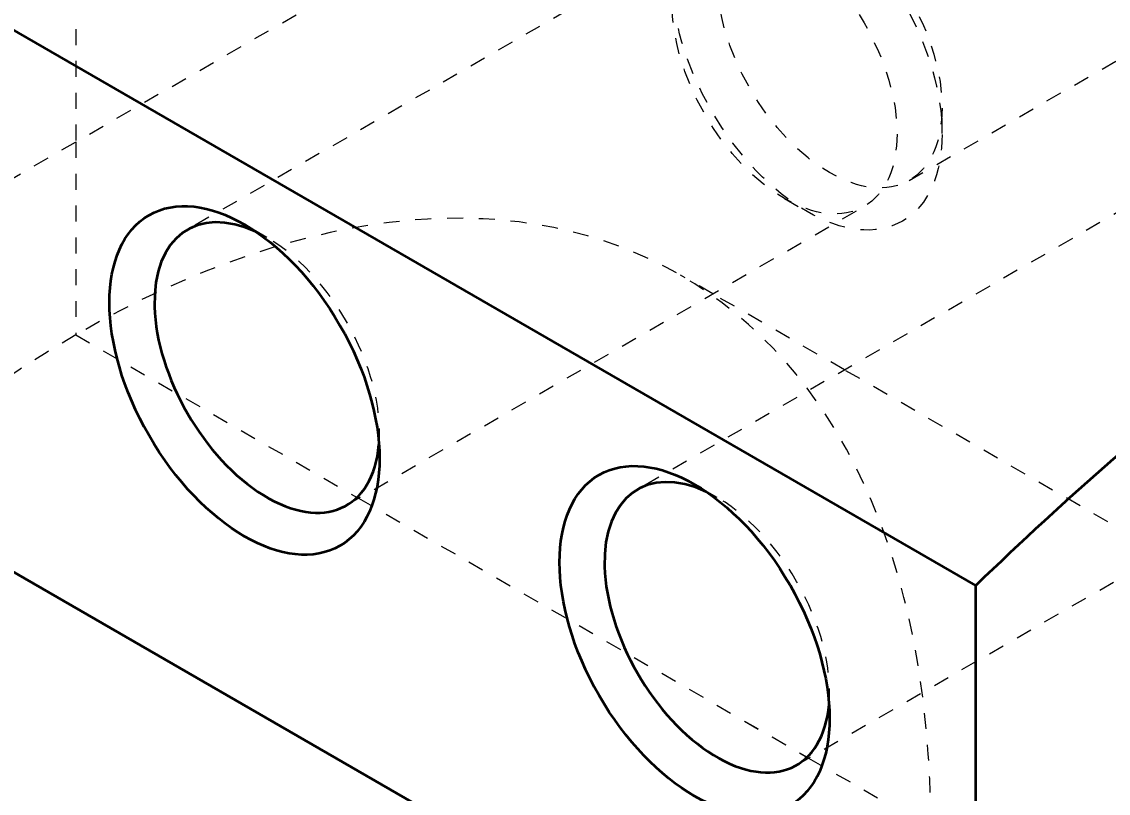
# Model space of a CAD drawing. Header units: millimetres. Extents: x -742 to 742, y -525 to 525.
# Drawn here: x 346 to 414.3, y 147.9 to 196.4 of the extents above; entities that cross this region are included whole.
import ezdxf

# ---------------------------------------------------------------- set-up
doc = ezdxf.new("R2010")
doc.units = ezdxf.units.MM
doc.linetypes.add('虚线', pattern=[2, 1, -1])
doc.layers.get('0').update_dxf_attribs({"lineweight": 35})
for name, color, linetype, lineweight in [('尺寸线层', 3, 'Continuous', 18), ('粗实线层', 7, 'Continuous', 35), ('虚线层', 6, '虚线', 18)]:
    doc.layers.add(name, color=color, linetype=linetype, lineweight=lineweight)
doc.styles.add('标准', font='', dxfattribs={"width": 0.667})
doc.styles.get('标准').set_extended_font_data('宋体')
doc.dimstyles.new('标准', dxfattribs={"dimscale": 5, "dimtxt": 3.5, "dimasz": 4, "dimexe": 2, "dimexo": 0, "dimtad": 1, "dimdsep": 46, "dimtxsty": '标准', "dimblk": '_CAXARROW', "dimcen": 0, "dimdle": 6, "dimazin": 2, "dimtfac": 0.707107, "dimtdec": 3, "dimtmove": 2, "dimatfit": 3, "dimfxl": 1, "dimfrac": 2, "dimtolj": 1, "dimarcsym": 0})

# ---------------------------------------------------------------- blocks, each defined once
blk = doc.blocks.new('*X14')
at = {"layer": '虚线层', "color": 7}
for p, q in [((-351.999, -56.958), (-351.999, -80.052)), ((-299.623, -82.472), (-278.359, -70.196)), ((-297.552, -79.528), (-297.552, -77.895)), ((-351.999, -80.052), (-351.999, -92.183)), ((-311.961, -89.596), (-313.999, -88.419)), ((-303.677, -94.379), (-311.961, -89.596)), ((-351.999, -92.183), (-334.321, -102.39)), ((-283.677, -105.926), (-303.677, -94.379)), ((-334.321, -102.39), (-334.221, -102.448)), ((-334.221, -102.448), (-306.037, -118.719)), ((-306.037, -118.719), (-305.936, -118.778)), ((-305.936, -118.778), (-260.075, -145.256))]:
    blk.add_line(p, q, dxfattribs=at)
for centre, major_axis in [((-306.037, -74.629), (-6, 10.392)), ((-304.623, -73.812), (-5, 8.66))]:
    blk.add_ellipse(centre, major_axis=major_axis, ratio=0.57735, dxfattribs=at)
blk.add_ellipse((-351.999, -154.237), major_axis=(38, 65.818), ratio=0.57735, start_param=3.926998, end_param=7.068576, dxfattribs=at)
blk = doc.blocks.new('*X15')
for p, q in [((-295.43, -107.93), (-387.354, -54.858)), ((-295.43, -141.99), (-387.354, -88.918)), ((-295.43, -141.99), (-295.43, -107.93))]:
    blk.add_line(p, q)
for centre, major_axis, start_param, end_param in [((-260.075, -207.31), (-77.5, -134.234), 3.926987, 4.255443), ((-339.978, -94.225), (5, -8.66), 2.451776, 6.973002), ((-311.694, -110.555), (5, -8.66), 2.451776, 6.973002)]:
    blk.add_ellipse(centre, major_axis=major_axis, ratio=0.57735, start_param=start_param, end_param=end_param)
for centre in [(-341.392, -95.041), (-313.108, -111.371)]:
    blk.add_ellipse(centre, major_axis=(6, -10.392), ratio=0.57735)
at = {"layer": '虚线层', "color": 7}
for p, q in [((-351.999, -56.958), (-351.999, -80.052)), ((-312.451, -66.785), (-344.978, -85.564)), ((-363.262, -86.555), (-330.735, -67.776)), ((-351.999, -80.052), (-351.999, -92.183)), ((-284.167, -83.115), (-316.694, -101.894)), ((-307.451, -83.61), (-306.037, -84.427)), ((-334.978, -102.885), (-302.451, -84.105)), ((-339.978, -86.06), (-341.392, -85.243)), ((-351.999, -92.183), (-334.221, -102.448)), ((-332.907, -99.94), (-332.907, -98.307)), ((-306.694, -119.215), (-274.167, -100.435)), ((-311.694, -102.39), (-313.108, -101.573)), ((-334.221, -102.448), (-305.936, -118.778)), ((-304.623, -116.27), (-304.623, -114.637)), ((-305.936, -118.778), (-260.075, -145.256))]:
    blk.add_line(p, q, dxfattribs=at)
for centre, major_axis in [((-306.037, -74.629), (-6, 10.392)), ((-307.451, -75.445), (-5, 8.66))]:
    blk.add_ellipse(centre, major_axis=major_axis, ratio=0.57735, dxfattribs=at)
for centre, major_axis, start_param, end_param in [((-339.978, -94.225), (5, -8.66), 0.689817, 2.451776), ((-351.999, -154.237), (38, 65.818), 0.785391, 3.926998), ((-311.694, -110.555), (5, -8.66), 0.689817, 2.451776)]:
    blk.add_ellipse(centre, major_axis=major_axis, ratio=0.57735, start_param=start_param, end_param=end_param, dxfattribs=at)
blk = doc.blocks.new('*X13')
at = {"color": 0, "linetype": 'ByBlock'}
for name in ['*X14', '*X15']:
    blk.add_blockref(name, (0, 0), dxfattribs=at)
blk = doc.blocks.new('*X27')
at = {"color": 0, "char_height": 17.5, "attachment_point": 1, "rotation": 336.16204, "line_spacing_factor": 1.15057, "style": '标准'}
for s, insert, width in [('\\T1.1;2*%%C20', (84.713, 313.212), 314.72423), ('\\T1.1;{\\H0.707107x;+0.02}', (130.252, 303.53), 127.48518), ('\\T1.1;{\\H0.707107x;0}', (130.263, 287.376), 127.48518)]:
    blk.add_mtext(s, dxfattribs=dict(at, insert=insert, width=width))
blk = doc.blocks.new('*X26')
at = {"layer": '尺寸线层'}
for points in [[(-20.508, 334.442), (-39.812, 340.238), (-37.791, 344.812)], [(-2.214, 326.359), (15.069, 315.989), (17.09, 320.563)]]:
    blk.add_hatch(color=0, dxfattribs=at).paths.add_polyline_path(points, flags=0)
at = {"layer": '尺寸线层', "color": 0}
blk.add_line((147.344, 260.278), (-47.949, 346.567), dxfattribs=at)
blk.add_blockref('*X27', (0, 0), dxfattribs=at)
blk = doc.blocks.new('_CAXARROW')
blk.add_hatch(color=0).paths.add_polyline_path([(0, 0), (-1, 0.125), (-1, -0.125)], flags=0)
blk = doc.blocks.new('*X32')
at = {"color": 0, "char_height": 17.5, "attachment_point": 1, "rotation": 13.90257, "line_spacing_factor": 1.15057, "style": '标准'}
for s, insert, width in [('\\T1.1;{\\H0.707107x;+0.02}', (118.888, 136.281), 127.48518), ('\\T1.1;2*%%C20', (76.95, 116.063), 314.72423), ('\\T1.1;{\\H0.707107x;0}', (128.784, 123.512), 127.48518)]:
    blk.add_mtext(s, dxfattribs=dict(at, insert=insert, width=width))
blk = doc.blocks.new('*X31')
at = {"layer": '尺寸线层'}
for points in [[(-1.654, 72.803), (18.361, 75.182), (17.16, 80.035)], [(-21.068, 67.998), (-39.881, 60.765), (-41.083, 65.619)]]:
    blk.add_hatch(color=0, dxfattribs=at).paths.add_polyline_path(points, flags=0)
at = {"layer": '尺寸线层', "color": 0}
blk.add_line((158.878, 112.538), (-50.189, 60.789), dxfattribs=at)
blk.add_blockref('*X32', (0, 0), dxfattribs=at)

msp = doc.modelspace()

# ---------------------------------------------------------------- block references
at = {"layer": '粗实线层'}
msp.add_blockref('*X13', (701.402, 268.935), dxfattribs=at)

# ---------------------------------------------------------------- dimensions: what is measured, and where the dimension line sits
at = {"layer": '尺寸线层'}
for p1, p2, override, picture, middle in [((-20.508, 334.442), (-2.214, 326.359), {"dimpost": '2*%%C<>', "dimsah": 1, "dimtol": 1, "dimtp": 0.02, "dimtm": 0, "dimtfill": 1, "dimtzin": 8}, '*X26', (111.359, 276.177)), ((-21.068, 67.998), (-1.654, 72.803), {"dimpost": '2*%%C<>', "dimsah": 1, "dimtol": 1, "dimtp": 0.02, "dimtm": 0, "dimtfill": 1, "dimtzin": 8, "dimarcsym": 0}, '*X31', (120.69, 103.086))]:
    dim = msp.add_diameter_dim_2p(p1=p1, p2=p2, dimstyle='标准', override=override, dxfattribs=at)
    dim.commit()
    dim.dimension.update_dxf_attribs({"geometry": picture, "text_midpoint": middle, "dimtype": 163})

doc.saveas('drawing.dxf')
